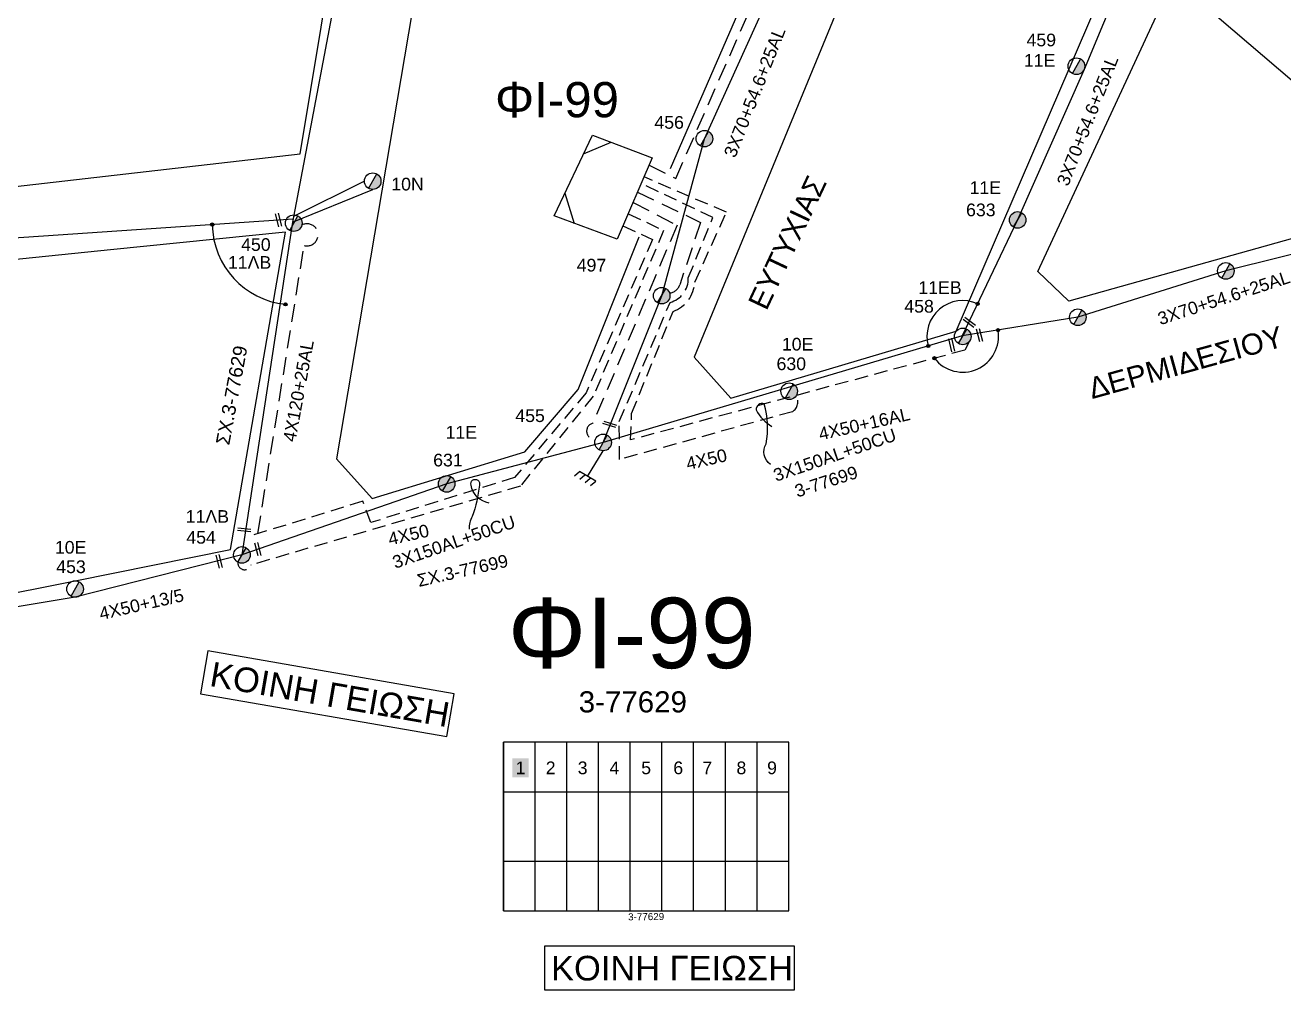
# Model space of a CAD drawing. Header units: millimetres. Extents: x 7453 to 9570, y 777 to 1872.
# Drawn here: x 8317.7 to 8496.5, y 1284.9 to 1421.9 of the extents above; entities that cross this region are included whole.
import ezdxf
from ezdxf.enums import TextEntityAlignment as Align

# ---------------------------------------------------------------- set-up
doc = ezdxf.new("R2010")
doc.units = ezdxf.units.MM
doc.linetypes.add('DASHED', pattern=[19.05, 12.7, -6.35])
for name, color, linetype in [('Άγνωστα', 7, 'Continuous'), ('Ασφαλειοκιβώτια Χ.Τ 9 αναχωρήσεων', 7, 'Continuous'), ('Γέφυρες Εναέριου Δικτύου', 7, 'Continuous'), ('Γείωση', 7, 'Continuous'), ('Γυμνά εναέρια ΧΤ (3Φ)   4x50AL', 7, 'Continuous'), ('Γυμνά εναέρια ΧΤ και ΦΟΠ (3Φ)   4x50+16AL', 7, 'Continuous'), ('Επιγραφές - Σχήματα', 7, 'Continuous'), ('Καλώδια ΧΤ   3x150AL+50CU', 7, 'DASHED'), ('Καλώδια ΧΤ   3x150AL+50XLPE', 7, 'DASHED'), ('Μηχανική τομή', 7, 'Continuous'), ('Στύλος Ξύλινος', 7, 'Continuous'), ('Στύλος Ξύλινος @ 1', 7, 'Continuous'), ('Στύλος ΦΜ', 7, 'Continuous'), ('Στύλος ΦΜ @ 1', 7, 'Continuous'), ('Συνδέσεις', 7, 'Continuous'), ('Συνεστραμμένα ΧΤ   3x70+54.6+25 AL', 7, 'SYN_LINE'), ('Συνεστραμμένα ΧΤ   4x120+25 AL', 7, 'SYN_LINE'), ('Υποσταθμός πόλεως', 7, 'Continuous'), ('Υπόβαθρο ΔΕΗ', 7, 'Continuous')]:
    doc.layers.add(name, color=color, linetype=linetype)
doc.styles.get("Standard").update_dxf_attribs({"font": 'ARIAL.TTF'})
doc.linetypes.add('SYN_LINE', pattern='A,0.5,-0.0001,["/\\/\\/\\/",Standard,S=0.1,R=0,X=0,Y=-0.05],-0.25', length=0.7501)

# ---------------------------------------------------------------- blocks, each defined once
blk = doc.blocks.new('ΥΠΑΡΧΩΝ ΤΣΙΜΕΝΤΕΝΙΟΣ ΣΤΥΛΟΣ')
at = {"layer": 'Στύλος ΦΜ'}
blk.add_hatch(color=7, dxfattribs=at).paths.add_polyline_path([(-1.29, -2.28, 0.574793), (2.62, 0, 0.268822), (1.3, 2.27)])
at = {"layer": 'Στύλος ΦΜ', "color": 7}
blk.add_line((-1.29, -2.28), (1.3, 2.27), dxfattribs=at)
blk.add_circle((0, 0), 2.62, dxfattribs=at)
at = {"layer": 'Στύλος ΦΜ', "flags": 4}
for tag, p in [('ΑΡΙΘΜΟΣ', (-4.68, 8.05)), ('ΤΥΠΟΣ', (-4.91, 3.03))]:
    blk.add_attdef(tag, p, '', height=4, dxfattribs=at)
blk = doc.blocks.new('ΥΠΑΡΧΩΝ ΞΥΛΙΝΟΣ ΣΤΥΛΟΣ')
at = {"layer": 'Στύλος Ξύλινος'}
h = blk.add_hatch(color=7, dxfattribs=at)
h.paths.add_polyline_path([(-2.62, 0, 0.270008), (-1.29, -2.28), (1.3, 2.27, 0.576266)])
h.paths.add_polyline_path([(-1.29, -2.28, 0.574793), (2.62, 0, 0.268822), (1.3, 2.27)])
at = {"layer": 'Στύλος Ξύλινος', "color": 7}
blk.add_line((-1.29, -2.28), (1.3, 2.27), dxfattribs=at)
blk.add_circle((0, 0), 2.62, dxfattribs=at)
at = {"layer": 'Στύλος Ξύλινος', "flags": 4}
for tag, p in [('ΑΡΙΘΜΟΣ', (-4.91, 8.6)), ('ΤΥΠΟΣ', (-4.85, 3.39))]:
    blk.add_attdef(tag, p, '', height=4, dxfattribs=at)
blk = doc.blocks.new('ΓΕΙΩΣΗ')
at = {"layer": 'Γείωση', "ltscale": 40}
for p, q in [((-2.34, 11.45), (-3, 9.45)), ((-0.34, 11.45), (-1, 9.45)), ((0, 9.45), (0, 0)), ((1.66, 11.45), (1, 9.45)), ((3.66, 11.45), (3, 9.45))]:
    blk.add_line(p, q, dxfattribs=at)
blk.add_lwpolyline([(-3, 9.45), (3, 9.45)], dxfattribs=at)
blk = doc.blocks.new('ΑΣΦΑΛΕΙΟΚΙΒΩΤΙΟ ΥΠΟΣΤΑΘΜΟΥ 9A ΑΝΑΧΩΡΗΣΕΩΝ')
at = {"layer": 'Ασφαλειοκιβώτια Χ.Τ 9 αναχωρήσεων', "ltscale": 40}
for p, q in [((0, 0), (0, 23.91)), ((4.5, 0), (4.5, 23.91)), ((9, 0), (9, 23.91)), ((13.5, 0), (13.5, 23.91)), ((18, 0), (18, 23.91)), ((22.5, 0), (22.5, 23.91)), ((27, 0), (27, 23.91)), ((31.5, 0), (31.5, 23.91)), ((36, 0), (36, 23.91)), ((0, 16.87), (40.5, 16.87)), ((0, 7.04), (40.5, 7.04))]:
    blk.add_line(p, q, dxfattribs=at)
at = {"layer": 'Ασφαλειοκιβώτια Χ.Τ 9 αναχωρήσεων'}
blk.add_lwpolyline([(40.5, 0), (40.5, 23.91), (0, 23.91), (0, 0)], close=True, dxfattribs=at)
for s, p in [('1', (1.71, 19.38)), ('2', (5.99, 19.38)), ('3', (10.53, 19.38)), ('4', (15.04, 19.38)), ('5', (19.55, 19.38)), ('6', (24.11, 19.38)), ('7', (28.24, 19.38)), ('8', (33.08, 19.38)), ('9', (37.43, 19.38))]:
    blk.add_text(s, height=1.8, dxfattribs=at).set_placement(p)
at = {"layer": 'Ασφαλειοκιβώτια Χ.Τ 9 αναχωρήσεων', "ltscale": 40}
for tag, height, rotation, p in [('ΟΝΟΜΑ', 2.5, 0.6514, (19.14, 25.35)), ('ΚΕΙΜΕΝΟ 1', 1, 90, (2.42, 3.84)), ('ΚΕΙΜΕΝΟ 2', 1, 90, (6.78, 3.84)), ('ΚΕΙΜΕΝΟ 3', 1, 90, (11.38, 3.84)), ('ΚΕΙΜΕΝΟ 4', 1, 90, (15.86, 3.84)), ('ΚΕΙΜΕΝΟ 5', 1, 90, (20.28, 3.84)), ('ΚΕΙΜΕΝΟ 6', 1, 90, (24.74, 3.84)), ('ΚΕΙΜΕΝΟ 7', 1, 90, (29.28, 3.84)), ('ΚΕΙΜΕΝΟ 8', 1, 90, (33.65, 3.84)), ('ΚΕΙΜΕΝΟ 9', 1, 90, (38.21, 3.84)), ('ΣΧ', 1, 0.6514, (20.24, -0.85))]:
    blk.add_attdef(tag, text='', height=height, rotation=rotation, dxfattribs=at).set_placement(p, align=Align.MIDDLE_CENTER)
blk = doc.blocks.new('ΜΗΧΑΝΙΚΗ ΤΟΜΗ')
at = {"layer": 'Μηχανική τομή', "ltscale": 40}
for p, q in [((-1.89, 0.78), (1.89, 0.78)), ((1.89, 0), (-1.89, 0))]:
    blk.add_line(p, q, dxfattribs=at)
blk = doc.blocks.new('_ΣΥΝΔΕΣΗ')
at = {"layer": 'Συνδέσεις', "linetype": 'SYN_LINE', "ltscale": 40}
blk.add_hatch(color=256, dxfattribs=at).paths.add_polyline_path([(0.5, -0.01, 1), (-0.5, -0.01, 1)])
at = {"layer": 'Συνδέσεις'}
blk.add_circle((0, -0.01), 0.5, dxfattribs=at)

msp = doc.modelspace()

# ---------------------------------------------------------------- hatches: boundary and pattern name
at = {"layer": 'Ασφαλειοκιβώτια Χ.Τ 9 αναχωρήσεων'}
for color in [27, 30, 5, 85, 6, 2, 62]:
    msp.add_hatch(color=color, dxfattribs=at).paths.add_polyline_path([(8386.92, 1315.1), (8389.22, 1315.1), (8389.22, 1317.81), (8386.92, 1317.81)])

# ---------------------------------------------------------------- linework, layer by layer
at = {"layer": 'Άγνωστα'}
for points in [[(8406.78, 1403.05), (8401.8, 1391.48), (8392.83, 1394.83), (8398.3, 1406.26), (8406.78, 1403.05)], [(8397.03, 1403.61), (8400.95, 1405.26)], [(8394.37, 1398.05), (8395.71, 1393.75)]]:
    msp.add_lwpolyline(points, dxfattribs=at)
at = {"layer": 'Άγνωστα', "color": 27, "linetype": 'SYN_LINE', "ltscale": 15}
msp.add_lwpolyline([(8355.69, 1393.9), (8367.07, 1398.56)], dxfattribs=at)
at = {"layer": 'Άγνωστα', "color": 27, "linetype": 'SYN_LINE', "ltscale": 14}
msp.add_lwpolyline([(8365.89, 1399.74), (8355.84, 1394.7)], dxfattribs=at)
at = {"layer": 'Άγνωστα', "color": 2, "linetype": 'DASHED', "ltscale": 0.2}
msp.add_lwpolyline([(8404.68, 1398.17), (8413.65, 1393.89), (8410.69, 1385.04, -0.286906), (8409.24, 1383.84, -30.096571)], format="xyb", dxfattribs=at)
at = {"layer": 'Άγνωστα', "color": 6, "linetype": 'DASHED', "ltscale": 0.2}
msp.add_lwpolyline([(8404.05, 1396.72), (8410.3, 1393.48), (8398.35, 1365.38, 0.908619), (8398.7, 1363.06, 0.695512)], format="xyb", dxfattribs=at)
at = {"layer": 'Άγνωστα', "color": 30, "linetype": 'DASHED', "ltscale": 0.2}
msp.add_lwpolyline([(8350.76, 1349.69), (8350.76, 1349.69), (8357.33, 1390.6, 1.455383), (8357.03, 1393.52)], format="xyb", dxfattribs=at)
at = {"layer": 'Γέφυρες Εναέριου Δικτύου', "ltscale": 20}
for centre, radius, start, end in [((8355.86, 1393.77), 11.58, 180.9755, 264.1316), ((8450.88, 1377.7), 5.08, 65.4726, 195.5504), ((8450.88, 1377.7), 5.08, 217.7079, 10.0269)]:
    msp.add_arc(centre, radius, start, end, dxfattribs=at)
at = {"layer": 'Γυμνά εναέρια ΧΤ (3Φ)   4x50AL', "color": 62}
msp.add_lwpolyline([(8450.81, 1377.77), (8399.8, 1362.64)], dxfattribs=at)
at = {"layer": 'Γυμνά εναέρια ΧΤ (3Φ)   4x50AL', "color": 6}
msp.add_lwpolyline([(8399.8, 1362.64), (8377.58, 1356.76), (8348.5, 1346.67), (8324.8, 1340.65), (8297.49, 1336.14)], dxfattribs=at)
at = {"layer": 'Γυμνά εναέρια ΧΤ και ΦΟΠ (3Φ)   4x50+16AL', "color": 30}
msp.add_lwpolyline([(8355.78, 1394.35), (8315.46, 1391.61), (8273.04, 1385.34)], dxfattribs=at)
at = {"layer": 'Επιγραφές - Σχήματα'}
for points in [[(8423.59, 1359.51, -0.399469), (8422.96, 1362.46, 0.117325), (8422.67, 1368.1, 0.558498), (8421.54, 1367.27, 0.140486), (8423.76, 1364.92, 1.010587)], [(8383.62, 1354.04, -0.324184), (8381.04, 1356.58, -1.403157), (8382.22, 1356.57, -0.061235), (8381.2, 1352.13, 0.141756), (8380.78, 1350.32, -1.953528)]]:
    msp.add_lwpolyline(points, format="xyb", dxfattribs=at)
at = {"layer": 'Επιγραφές - Σχήματα', "color": 190}
for points in [[(8342.61, 1326.95), (8377.6, 1320.87), (8378.65, 1326.96), (8343.66, 1333.04)], [(8391.46, 1284.93), (8426.97, 1284.93), (8426.97, 1291.1), (8391.46, 1291.1)]]:
    msp.add_lwpolyline(points, close=True, dxfattribs=at)
at = {"layer": 'Καλώδια ΧΤ   3x150AL+50CU', "color": 5, "ltscale": 0.15}
msp.add_lwpolyline([(8451.83, 1377.01), (8451.18, 1375.75), (8403.7, 1363), (8403.85, 1366.77), (8409.73, 1381.23, 0.297061), (8412.83, 1385.41), (8417.31, 1395.32), (8405.61, 1400.35)], format="xyb", dxfattribs=at)
at = {"layer": 'Καλώδια ΧΤ   3x150AL+50CU', "color": 62, "ltscale": 0.15}
msp.add_lwpolyline([(8427.25, 1369.33, -0.397298), (8426.68, 1367.01), (8402.13, 1360.23), (8402.09, 1365.6), (8409.3, 1382.52, 0.345356), (8411.9, 1386.01), (8415.4, 1394.57), (8405.21, 1399.4)], format="xyb", dxfattribs=at)
at = {"layer": 'Καλώδια ΧΤ   3x150AL+50CU', "color": 27, "ltscale": 0.15}
msp.add_lwpolyline([(8403.37, 1395.12), (8408.4, 1392.73), (8398.4, 1369.22), (8388.05, 1356.43), (8349.82, 1345.25, -0.908292), (8347.92, 1345.65, -105.307593)], format="xyb", dxfattribs=at)
at = {"layer": 'Καλώδια ΧΤ   3x150AL+50CU', "color": 30, "ltscale": 0.15}
msp.add_lwpolyline([(8402.62, 1393.4), (8406.8, 1391.47), (8397.38, 1369.68), (8387.22, 1357.65), (8366.83, 1351.27), (8365.66, 1354.28), (8349.81, 1349.4)], dxfattribs=at)
at = {"layer": 'Καλώδια ΧΤ   3x150AL+50XLPE', "color": 85, "ltscale": 0.2}
msp.add_lwpolyline([(8406.32, 1401.99), (8410.11, 1400.11), (8420.25, 1423.15, -0.844865), (8422.03, 1427.86), (8423.02, 1430.42), (8423.02, 1430.42)], format="xyb", dxfattribs=at)
at = {"layer": 'Συνεστραμμένα ΧΤ   3x70+54.6+25 AL', "color": 2, "ltscale": 20}
msp.add_lwpolyline([(8399.8, 1362.64), (8408.12, 1383.47), (8414.2, 1405.77), (8414.2, 1405.77), (8422.61, 1424.33), (8431.49, 1446.64)], dxfattribs=at)
at = {"layer": 'Συνεστραμμένα ΧΤ   3x70+54.6+25 AL', "color": 62, "ltscale": 20}
msp.add_lwpolyline([(8479.09, 1441.95), (8468.11, 1415.6), (8458.68, 1394.23), (8450.81, 1377.77)], dxfattribs=at)
at = {"layer": 'Συνεστραμμένα ΧΤ   3x70+54.6+25 AL', "color": 5, "ltscale": 20}
msp.add_lwpolyline([(8536.78, 1416.61), (8522.32, 1403.2), (8511.51, 1392.77), (8488.26, 1386.99), (8467.23, 1380.41), (8450.81, 1377.77)], dxfattribs=at)
at = {"layer": 'Συνεστραμμένα ΧΤ   4x120+25 AL', "color": 27, "linetype": 'SYN_LINE', "ltscale": 20}
msp.add_lwpolyline([(8374.51, 1459.62), (8361.57, 1424.88), (8355.69, 1393.9), (8348.5, 1346.67)], dxfattribs=at)
at = {"layer": 'Υπόβαθρο ΔΕΗ'}
for points in [[(8450, 1451.96), (8440.36, 1441.86), (8412.71, 1374.76), (8417.94, 1368.93), (8449.95, 1378.43), (8473.96, 1434.17), (8447.55, 1456.43)], [(8409.36, 1401.55), (8429.61, 1448), (8423.42, 1454.28), (8384.23, 1449.97), (8375.4, 1439.82), (8361.93, 1360.32), (8366.98, 1354.7), (8388.69, 1361.29), (8396.24, 1370.14), (8404.9, 1391.85)], [(8364.23, 1448.77), (8248.92, 1437.51), (8270.9, 1393.79), (8356.79, 1403.61), (8364.23, 1448.77)], [(8480.82, 1428.45), (8512.59, 1401.29), (8511.07, 1395.32), (8465.93, 1382.71), (8461.56, 1386.89), (8480.82, 1428.45)], [(8354.67, 1392.48), (8329.82, 1390.01), (8304.39, 1387.39), (8275.05, 1384.85), (8298.4, 1337.72), (8324.8, 1343.01), (8346.87, 1347.45), (8354.67, 1392.48)]]:
    msp.add_lwpolyline(points, dxfattribs=at)

# ---------------------------------------------------------------- block references
at = {"layer": 'Ασφαλειοκιβώτια Χ.Τ 9 αναχωρήσεων'}
ref = msp.add_blockref('ΑΣΦΑΛΕΙΟΚΙΒΩΤΙΟ ΥΠΟΣΤΑΘΜΟΥ 9A ΑΝΑΧΩΡΗΣΕΩΝ', (8385.66, 1296.16), dxfattribs=at)
ref.add_attrib('ΣΧ', '3-77629', dxfattribs={"ltscale": 40, "height": 1, "rotation": 0.6514}).set_placement((8405.91, 1295.31), align=Align.MIDDLE_CENTER)
at = {"layer": 'Γείωση', "xscale": 0.4499999999999131, "yscale": 0.4499999999999131, "zscale": 0.4499999999999131, "rotation": 148.7112341545224}
msp.add_blockref('ΓΕΙΩΣΗ', (8399.8, 1361.46), dxfattribs=at)
at = {"layer": 'Μηχανική τομή'}
for p, xscale, yscale, zscale, rotation in [((8353.89, 1394.28), 0.4999999999997619, 0.4999999999997619, 0.4999999999997619, 103.9647114251164), ((8451.92, 1379.85), 0.4999999999997715, 0.4999999999997715, 0.4999999999997715, 142.6066845864913), ((8453.45, 1377.92), 0.4999999999997619, 0.4999999999997619, 0.4999999999997619, 103.9647114251164), ((8449.5, 1376.51), 0.4999999999997465, 0.4999999999997465, 0.4999999999997465, 103.9647114251094), ((8400.8, 1365.4), 0.499999999999805, 0.499999999999805, 0.499999999999805, 162.5190611670638), ((8348.8, 1350.03), 0.4999999999998013, 0.4999999999998013, 0.4999999999998013, 354.4152531999964), ((8350.95, 1347.53), 0.4999999999997619, 0.4999999999997619, 0.4999999999997619, 103.9647114251164), ((8345.45, 1345.8), 0.4999999999997619, 0.4999999999997619, 0.4999999999997619, 103.9647114251164)]:
    msp.add_blockref('ΜΗΧΑΝΙΚΗ ΤΟΜΗ', p, dxfattribs=dict(at, xscale=xscale, yscale=yscale, zscale=zscale, rotation=rotation))
at = {"layer": 'Στύλος Ξύλινος @ 1', "ltscale": 40}
ref = msp.add_blockref('ΥΠΑΡΧΩΝ ΞΥΛΙΝΟΣ ΣΤΥΛΟΣ', (8458.68, 1394.23), dxfattribs=dict(at, xscale=0.4499999999998181, yscale=0.4499999999998181, zscale=0.4499999999998181))
ref.add_attrib('ΤΥΠΟΣ', '11Ε', (8451.85, 1397.92), dxfattribs={"layer": 'Στύλος Ξύλινος', "height": 1.8, "flags": 4})
ref.add_attrib('ΑΡΙΘΜΟΣ', '633', (8451.35, 1394.76), dxfattribs={"layer": 'Στύλος Ξύλινος', "height": 1.8, "flags": 4})
ref = msp.add_blockref('ΥΠΑΡΧΩΝ ΞΥΛΙΝΟΣ ΣΤΥΛΟΣ', (8377.58, 1356.76), dxfattribs=dict(at, xscale=0.4499999999998181, yscale=0.4499999999998181, zscale=0.4499999999998181))
ref.add_attrib('ΤΥΠΟΣ', '11Ε', (8377.42, 1363.19), dxfattribs={"layer": 'Στύλος Ξύλινος', "height": 1.8, "flags": 4})
ref.add_attrib('ΑΡΙΘΜΟΣ', '631', (8375.66, 1359.24), dxfattribs={"layer": 'Στύλος Ξύλινος', "height": 1.8, "flags": 4})
at = {"layer": 'Στύλος ΦΜ @ 1', "ltscale": 40}
ref = msp.add_blockref('ΥΠΑΡΧΩΝ ΤΣΙΜΕΝΤΕΝΙΟΣ ΣΤΥΛΟΣ', (8467.03, 1416.06), dxfattribs=dict(at, xscale=0.4499999999998181, yscale=0.4499999999998181, zscale=0.4499999999998181))
ref.add_attrib('ΤΥΠΟΣ', '11Ε', (8459.56, 1415.98), dxfattribs={"layer": 'Στύλος ΦΜ', "height": 1.8, "flags": 4})
ref.add_attrib('ΑΡΙΘΜΟΣ', '459', (8459.94, 1418.88), dxfattribs={"layer": 'Στύλος ΦΜ', "height": 1.8, "flags": 4})
ref = msp.add_blockref('ΥΠΑΡΧΩΝ ΤΣΙΜΕΝΤΕΝΙΟΣ ΣΤΥΛΟΣ', (8414.19, 1405.77), dxfattribs=dict(at, xscale=0.4499999999998181, yscale=0.4499999999998181, zscale=0.4499999999998181))
ref.add_attrib('ΑΡΙΘΜΟΣ', '456', (8407.08, 1407.18), dxfattribs={"layer": 'Στύλος ΦΜ', "height": 1.8, "flags": 4})
ref = msp.add_blockref('ΥΠΑΡΧΩΝ ΤΣΙΜΕΝΤΕΝΙΟΣ ΣΤΥΛΟΣ', (8367.07, 1399.74), dxfattribs=dict(at, xscale=0.4499999999998181, yscale=0.4499999999998181, zscale=0.4499999999998181))
ref.add_attrib('ΤΥΠΟΣ', '10Ν', (8369.71, 1398.42), dxfattribs={"layer": 'Στύλος ΦΜ', "height": 1.8, "flags": 4})
ref = msp.add_blockref('ΥΠΑΡΧΩΝ ΤΣΙΜΕΝΤΕΝΙΟΣ ΣΤΥΛΟΣ', (8355.86, 1393.77), dxfattribs=dict(at, xscale=0.4499999999998181, yscale=0.4499999999998181, zscale=0.4499999999998181))
ref.add_attrib('ΤΥΠΟΣ', '11ΛΒ', (8346.51, 1387.3), dxfattribs={"layer": 'Στύλος ΦΜ', "height": 1.8, "flags": 4})
ref.add_attrib('ΑΡΙΘΜΟΣ', '450', (8348.38, 1389.84), dxfattribs={"layer": 'Στύλος ΦΜ', "height": 1.8, "flags": 4})
ref = msp.add_blockref('ΥΠΑΡΧΩΝ ΤΣΙΜΕΝΤΕΝΙΟΣ ΣΤΥΛΟΣ', (8408.12, 1383.48), dxfattribs=dict(at, xscale=0.4499999999998181, yscale=0.4499999999998181, zscale=0.4499999999998181))
ref.add_attrib('ΑΡΙΘΜΟΣ', '497', (8396.05, 1386.91), dxfattribs={"layer": 'Στύλος ΦΜ', "height": 1.8, "flags": 4})
at = {"layer": 'Στύλος ΦΜ @ 1', "ltscale": 40, "xscale": 0.4499999999998181, "yscale": 0.4499999999998181, "zscale": 0.4499999999998181}
for p in [(8488.25, 1386.99), (8467.23, 1380.41)]:
    msp.add_blockref('ΥΠΑΡΧΩΝ ΤΣΙΜΕΝΤΕΝΙΟΣ ΣΤΥΛΟΣ', p, dxfattribs=at)
at = {"layer": 'Στύλος ΦΜ @ 1', "ltscale": 40}
ref = msp.add_blockref('ΥΠΑΡΧΩΝ ΤΣΙΜΕΝΤΕΝΙΟΣ ΣΤΥΛΟΣ', (8450.88, 1377.7), dxfattribs=dict(at, xscale=0.4499999999998181, yscale=0.4499999999998181, zscale=0.4499999999998181))
ref.add_attrib('ΤΥΠΟΣ', '11ΕΒ', (8444.57, 1383.73), dxfattribs={"layer": 'Στύλος ΦΜ', "height": 1.8, "flags": 4})
ref.add_attrib('ΑΡΙΘΜΟΣ', '458', (8442.58, 1381.07), dxfattribs={"layer": 'Στύλος ΦΜ', "height": 1.8, "flags": 4})
ref = msp.add_blockref('ΥΠΑΡΧΩΝ ΤΣΙΜΕΝΤΕΝΙΟΣ ΣΤΥΛΟΣ', (8426.23, 1369.91), dxfattribs=dict(at, xscale=0.4499999999998181, yscale=0.4499999999998181, zscale=0.4499999999998181))
ref.add_attrib('ΤΥΠΟΣ', '10Ε', (8425.19, 1375.69), dxfattribs={"layer": 'Στύλος ΦΜ', "height": 1.8, "flags": 4})
ref.add_attrib('ΑΡΙΘΜΟΣ', '630', (8424.43, 1372.91), dxfattribs={"layer": 'Στύλος ΦΜ', "height": 1.8, "flags": 4})
ref = msp.add_blockref('ΥΠΑΡΧΩΝ ΤΣΙΜΕΝΤΕΝΙΟΣ ΣΤΥΛΟΣ', (8399.8, 1362.64), dxfattribs=dict(at, xscale=0.4499999999998181, yscale=0.4499999999998181, zscale=0.4499999999998181))
ref.add_attrib('ΑΡΙΘΜΟΣ', '455', (8387.33, 1365.54), dxfattribs={"layer": 'Στύλος ΦΜ', "height": 1.8, "flags": 4})
ref = msp.add_blockref('ΥΠΑΡΧΩΝ ΤΣΙΜΕΝΤΕΝΙΟΣ ΣΤΥΛΟΣ', (8348.5, 1346.67), dxfattribs=dict(at, xscale=0.4499999999998181, yscale=0.4499999999998181, zscale=0.4499999999998181))
ref.add_attrib('ΤΥΠΟΣ', '11ΛΒ', (8340.51, 1351.23), dxfattribs={"layer": 'Στύλος ΦΜ', "height": 1.8, "flags": 4})
ref.add_attrib('ΑΡΙΘΜΟΣ', '454', (8340.6, 1348.27), dxfattribs={"layer": 'Στύλος ΦΜ', "height": 1.8, "flags": 4})
ref = msp.add_blockref('ΥΠΑΡΧΩΝ ΤΣΙΜΕΝΤΕΝΙΟΣ ΣΤΥΛΟΣ', (8324.8, 1341.83), dxfattribs=dict(at, xscale=0.4499999999998181, yscale=0.4499999999998181, zscale=0.4499999999998181))
ref.add_attrib('ΤΥΠΟΣ', '10Ε', (8321.93, 1346.85), dxfattribs={"layer": 'Στύλος ΦΜ', "height": 1.8, "flags": 4})
ref.add_attrib('ΑΡΙΘΜΟΣ', '453', (8322.12, 1344.09), dxfattribs={"layer": 'Στύλος ΦΜ', "height": 1.8, "flags": 4})
at = {"layer": 'Συνδέσεις', "xscale": 0.4499999999998181, "yscale": 0.4499999999998181, "zscale": 0.4499999999998181}
for p in [(8344.28, 1393.58), (8354.68, 1382.25), (8452.99, 1382.33), (8455.88, 1378.59), (8445.99, 1376.34), (8446.86, 1374.6)]:
    msp.add_blockref('_ΣΥΝΔΕΣΗ', p, dxfattribs=at)

# ---------------------------------------------------------------- texts
at = {"layer": 'Γυμνά εναέρια ΧΤ (3Φ)   4x50AL', "char_height": 1.8, "attachment_point": 1}
for s, insert, width, rotation in [('4X120+25AL', (8354.32, 1362.95), 15.652, 79.5813), ('4X50', (8411.42, 1360.47), 16.2172, 12.8203), ('4X50', (8369.1, 1349.77), 16.2172, 12.8203), ('4X50+13/5', (8328.06, 1339.17), 36.4294, 12.9085)]:
    msp.add_mtext(s, dxfattribs=dict(at, insert=insert, width=width, rotation=rotation))
at = {"layer": 'Γυμνά εναέρια ΧΤ και ΦΟΠ (3Φ)   4x50+16AL', "insert": (8430.25, 1364.68), "char_height": 1.8, "width": 16.2172, "attachment_point": 1, "rotation": 12.8203}
msp.add_mtext('4X50+16AL', dxfattribs=at)
at = {"layer": 'Επιγραφές - Σχήματα', "attachment_point": 1}
for s, insert, char_height, width, rotation in [('EYTYXIAΣ', (8420.28, 1382.5), 3, 16.2172, 64.7974), ('ΔEPMIΔEΣIOY', (8468.44, 1371.68), 3, 43.7943, 15.3704), ('{\\H1.083x;ΣX.3-77629}', (8344.77, 1362.52), 1.8, 16.2172, 79.4381), ('3-77699\\P', (8426.82, 1356.52), 1.8, 9.4629, 17.9543), ('ΣΧ.3-77699', (8373.22, 1343.87), 1.8, 16.2172, 12.8203)]:
    msp.add_mtext(s, dxfattribs=dict(at, insert=insert, char_height=char_height, width=width, rotation=rotation))
for s, insert, char_height, width in [('ΦΙ-99', (8386.25, 1340.59), 10, 8.9314), ('3-77629', (8396.33, 1327.31), 3, 52.5716)]:
    msp.add_mtext(s, dxfattribs=dict(at, insert=insert, char_height=char_height, width=width))
at = {"layer": 'Επιγραφές - Σχήματα', "color": 190, "insert": (8344.37, 1331.54), "char_height": 3.5, "width": 35.1311, "attachment_point": 1, "rotation": 350.1469}
msp.add_mtext('KOINH ΓΕΙΩΣΗ', dxfattribs=at)
at = {"layer": 'Επιγραφές - Σχήματα', "color": 190, "insert": (8392.41, 1289.75), "char_height": 3.5, "width": 35.1311, "attachment_point": 1}
msp.add_mtext('KOINH ΓΕΙΩΣΗ', dxfattribs=at)
at = {"layer": 'Καλώδια ΧΤ   3x150AL+50CU', "char_height": 1.8, "width": 16.2172, "attachment_point": 1, "rotation": 18.962}
for insert in [(8423.78, 1358.75), (8369.68, 1346.4)]:
    msp.add_mtext('3X150AL+50CU', dxfattribs=dict(at, insert=insert))
at = {"layer": 'Συνεστραμμένα ΧΤ   3x70+54.6+25 AL', "char_height": 1.8, "width": 16.2172, "attachment_point": 1}
for insert, rotation in [((8416.89, 1403.6), 68.4429), ((8464.17, 1399.57), 68.4429), ((8478.38, 1380.99), 18.0888)]:
    msp.add_mtext('3X70+54.6+25AL', dxfattribs=dict(at, insert=insert, rotation=rotation))
at = {"layer": 'Υποσταθμός πόλεως', "insert": (8384.44, 1413.81), "char_height": 5, "width": 4.7303, "attachment_point": 1}
msp.add_mtext('ΦΙ-99', dxfattribs=at)

doc.saveas('drawing.dxf')
